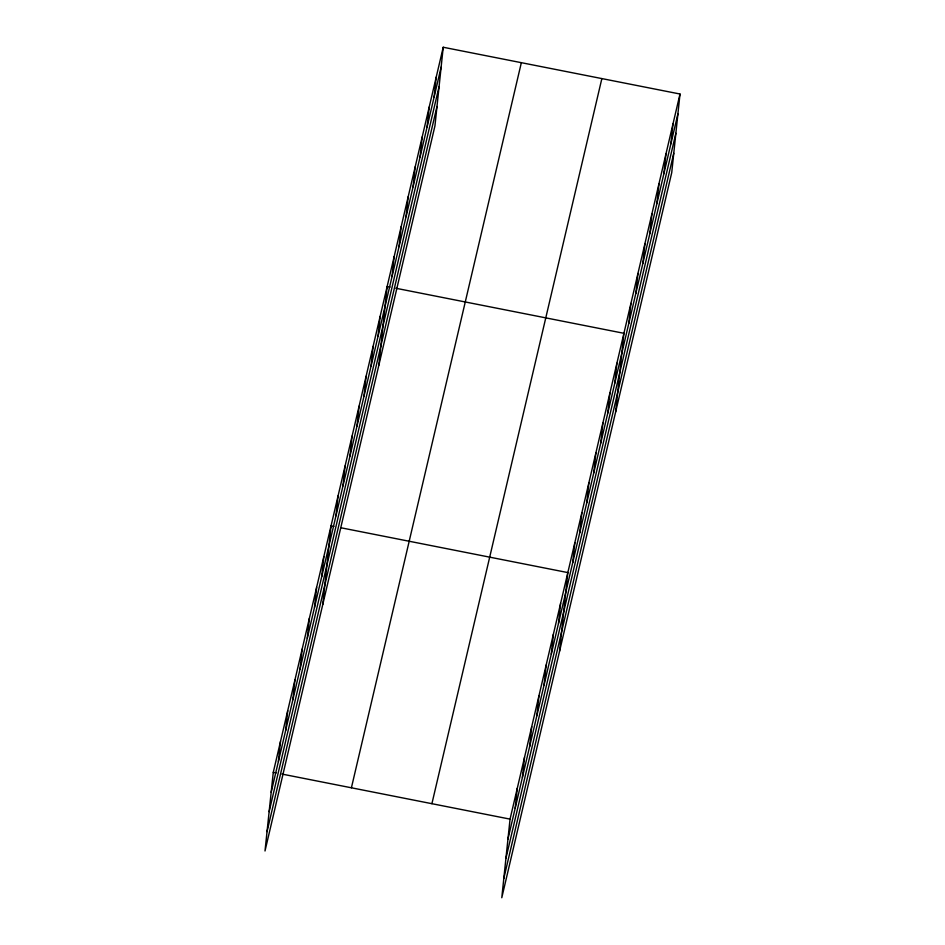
<?xml version="1.0" encoding="UTF-8"?>
<svg xmlns="http://www.w3.org/2000/svg" width="945" height="945" viewBox="0 0 945 945"><rect width="100%" height="100%" fill="white"/><g stroke="black" fill="none" stroke-linecap="round" stroke-linejoin="round"><path stroke-width="1.42" d="M443.217 47.25L273.27 772.36L265.002 850.984L434.948 125.874L443.217 47.25L679.998 94.016L671.73 172.64L501.783 897.75L510.052 819.126L679.998 94.016M278.397 761.457L280.488 741.541M285.626 730.639L287.717 710.723M292.844 699.82L294.935 679.904M300.061 669.001L302.164 649.085M307.29 638.194L309.381 618.266M314.508 607.375L316.61 587.459M321.737 576.556L323.828 556.64M322.788 604.446L331.045 525.822L333.939 526.389M335.971 515.828L338.062 495.912M342.976 485.919L345.067 466.003M349.993 456.01L352.083 436.094M356.997 426.089L359.088 406.173M364.002 396.179L366.105 376.264M371.019 366.27L373.11 346.354M378.024 336.361L380.126 316.445M378.862 365.16L387.131 286.536L390.025 287.103M392.045 276.542L394.136 256.627M399.062 246.633L401.152 226.717M406.066 216.724L408.157 196.808M413.083 186.815L415.174 166.887M420.088 156.894L422.179 136.978M427.093 126.984L429.195 107.068M434.109 97.075L436.2 77.159M515.179 808.223L517.269 788.307M522.408 777.404L524.499 757.488M529.625 746.585L531.716 726.67M536.855 715.778L538.945 695.851M544.072 684.96L546.163 665.044M551.289 654.141L553.392 634.225M558.519 623.322L560.609 603.406M559.57 651.211L567.827 572.587L341.18 527.818M572.753 562.594L574.843 542.678M579.757 532.685L581.848 512.769M586.774 502.775L588.865 482.86M593.779 472.866L595.87 452.95M600.784 442.957L602.886 423.029M607.8 413.036L609.891 393.12M614.805 383.127L616.908 363.211M615.644 411.925L623.913 333.302L395.813 288.249M628.827 323.308L630.917 303.392M635.843 293.399L637.934 273.483M642.848 263.49L644.939 243.574M649.865 233.58L651.955 213.664M656.87 203.671L658.96 183.755M663.874 173.762L665.977 153.834M670.891 143.841L672.982 123.925M271.18 792.276L441.114 67.166M269.136 811.649L439.082 86.538M267.045 831.612L436.98 106.501M351.41 787.787L521.345 62.689M431.912 803.687L601.859 78.589M507.961 839.042L677.896 113.932M505.918 858.414L675.864 133.304M503.827 878.377L673.761 153.267M273.27 772.36L276.164 772.927M281.953 774.073L510.052 819.126"/></g></svg>
